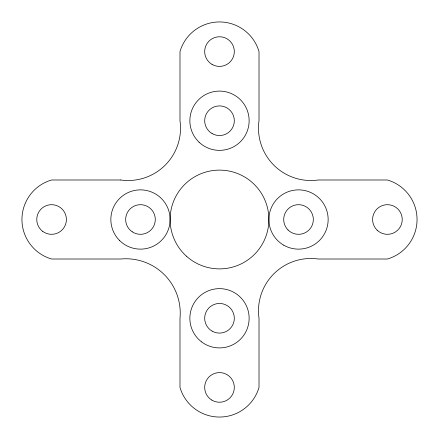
<?xml version="1.0" encoding="UTF-8"?>
<svg xmlns="http://www.w3.org/2000/svg" width="439" height="439" viewBox="0 0 439 439"><rect width="100%" height="100%" fill="white"/><g stroke="black" fill="none" stroke-linecap="round" stroke-linejoin="round"><path stroke-width="0.66" d="M120.725 179.99L51.582 179.99A41.156 41.156 0 0 0 51.582 259.01L120.725 259.01A54.326 54.326 0 0 1 179.99 318.275L179.99 387.417A41.156 41.156 0 0 0 259.01 387.417L259.01 318.275A52.384 52.384 0 0 1 318.275 259.01L387.417 259.01A41.156 41.156 0 0 0 387.417 179.99L318.275 179.99A52.384 52.384 0 0 1 259.01 120.725L259.01 51.582A41.156 41.156 0 0 0 179.99 51.582L179.99 120.725A52.384 52.384 0 0 1 120.725 179.99M42.638 231.309A14.816 14.816 0 0 0 66.284 221.344A14.816 14.816 0 0 0 45.826 205.847A14.816 14.816 0 0 0 42.638 231.309M377.172 230.201A14.816 14.816 0 0 0 401.811 223.023A14.816 14.816 0 0 0 383.274 205.276A14.816 14.816 0 0 0 377.172 230.201M212.092 331.105A14.816 14.816 0 0 0 234.316 318.275A14.816 14.816 0 0 0 212.092 305.445A14.816 14.816 0 0 0 212.092 331.105M212.092 133.555A14.816 14.816 0 0 0 234.316 120.725A14.816 14.816 0 0 0 212.092 107.895A14.816 14.816 0 0 0 212.092 133.555M283.704 245.165A29.632 29.632 0 0 0 328.152 219.5A29.632 29.632 0 0 0 283.704 193.835A29.632 29.632 0 0 0 283.704 245.165M288.044 229.976A14.816 14.816 0 0 0 312.831 223.336A14.816 14.816 0 0 0 294.684 205.189A14.816 14.816 0 0 0 288.044 229.976M119.529 240.451A29.632 29.632 0 0 0 169.103 227.172A29.632 29.632 0 0 0 132.808 190.877A29.632 29.632 0 0 0 119.529 240.451M201.6 341.893A29.632 29.632 0 0 0 248.902 321.968A29.632 29.632 0 0 0 207.998 290.964A29.632 29.632 0 0 0 201.6 341.893M199.054 142.176A29.632 29.632 0 0 0 248.298 127.705A29.632 29.632 0 0 0 211.143 92.294A29.632 29.632 0 0 0 199.054 142.176M132.26 231.825A14.816 14.816 0 0 0 155.263 220.455A14.816 14.816 0 0 0 133.917 206.215A14.816 14.816 0 0 0 132.26 231.825M211.785 400.066A14.816 14.816 0 0 0 234.311 387.774A14.816 14.816 0 0 0 212.399 374.412A14.816 14.816 0 0 0 211.785 400.066M212.037 64.385A14.816 14.816 0 0 0 234.316 51.643A14.816 14.816 0 0 0 212.147 38.72A14.816 14.816 0 0 0 212.037 64.385M186.366 256.124A49.387 49.387 0 0 0 267.785 229.882A49.387 49.387 0 0 0 204.349 172.494A49.387 49.387 0 0 0 186.366 256.124"/></g></svg>
